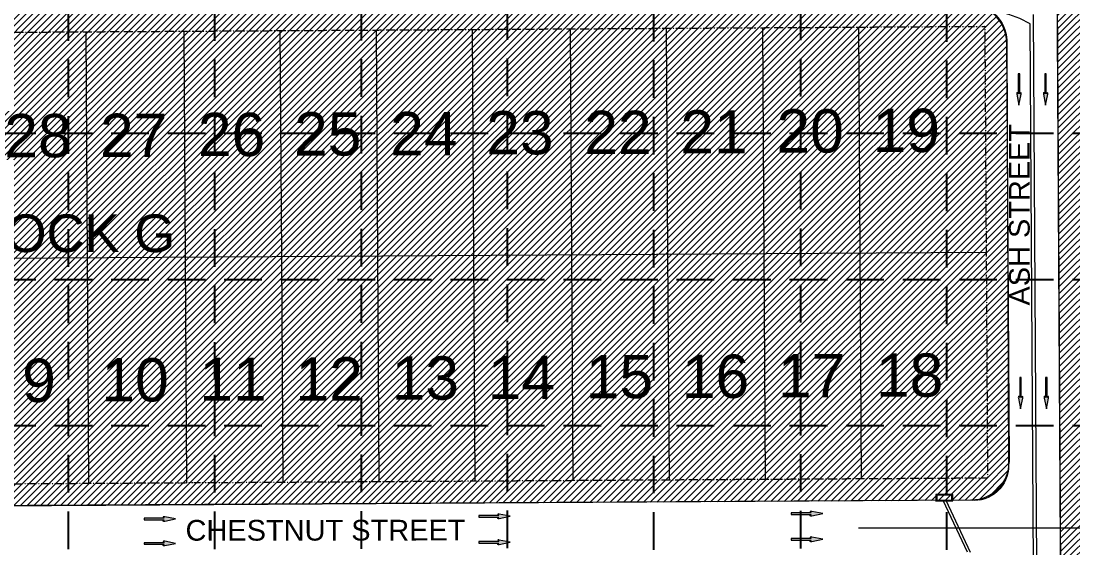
# Model space of a CAD drawing. Extents: x 218174 to 221286, y 216036 to 221010.
# Drawn here: x 220248 to 220806, y 218768 to 219048 of the extents above; entities that cross this region are included whole.
import ezdxf
from ezdxf.enums import TextEntityAlignment as Align

# ---------------------------------------------------------------- set-up
doc = ezdxf.new("R2010")
doc.units = 0
doc.header["$MEASUREMENT"] = 0
doc.linetypes.add('DASHED', pattern=[0.75, 0.5, -0.25])
doc.linetypes.add('DIVIDE', pattern=[1.25, 0.5, -0.25, 0, -0.25, 0, -0.25])
for name, color, linetype, lineweight in [('1 ARROWS', 7, 'Continuous', 0), ('1 BLOCK NUMBERS', 7, 'Continuous', 0), ('1 CURB LINE', 7, 'Continuous', 0), ('1 LOT NUMBERS', 7, 'Continuous', 0), ('1 PHASE LINES', 7, 'Continuous', 0), ('1 STORM PIPE', 5, 'Continuous', 0), ('1 STREET NAMES', 7, 'Continuous', 0), ('PH.2-10', 7, 'Continuous', 0), ('PH.2-27', 7, 'Continuous', 0), ('PH.2-29', 7, 'Continuous', 0)]:
    doc.layers.add(name, color=color, linetype=linetype, lineweight=lineweight)
doc.layers.add('1 SODDED LOT', color=2, linetype='Continuous')
doc.layers.add('GRID', color=251, linetype='DASHED')
doc.styles.get("Standard").update_dxf_attribs({"font": 'ARIAL.TTF'})

msp = doc.modelspace()

# ---------------------------------------------------------------- hatches: boundary and pattern name
at = {"layer": '1 ARROWS', "linetype": 'Continuous', "lineweight": 0}
h = msp.add_hatch(color=256, dxfattribs=at)
edge = h.paths.add_edge_path()
edge.add_line((220778.23, 219010.04), (220777.62, 219009.5))
edge.add_line((220777.62, 219009.5), (220777.62, 219020.08))
edge.add_line((220777.62, 219020.08), (220776.76, 219020.08))
edge.add_line((220776.76, 219020.08), (220776.76, 219009.5))
edge.add_line((220776.76, 219009.5), (220776.26, 219010.03))
edge.add_line((220776.26, 219010.03), (220776.26, 219010.03))
edge.add_ellipse((220776.21, 219009.5), major_axis=(0, 0.56), ratio=0.285714, start_angle=-17.1827, end_angle=124.7269)
edge.add_line((220776.08, 219009.18), (220776.08, 219009.18))
edge.add_line((220776.08, 219009.18), (220777.21, 219003.45))
edge.add_line((220777.21, 219003.45), (220778.39, 219009.18))
edge.add_line((220778.39, 219009.18), (220778.4, 219009.17))
edge.add_ellipse((220778.27, 219009.5), major_axis=(0, 0.56), ratio=0.285714, start_angle=234.1685, end_angle=374.4967)
edge.add_line((220778.23, 219010.04), (220778.23, 219010.04))
h = msp.add_hatch(color=256, dxfattribs=at)
edge = h.paths.add_edge_path()
edge.add_line((220792.34, 219010.04), (220791.73, 219009.5))
edge.add_line((220791.73, 219009.5), (220791.73, 219020.08))
edge.add_line((220791.73, 219020.08), (220790.87, 219020.08))
edge.add_line((220790.87, 219020.08), (220790.87, 219009.5))
edge.add_line((220790.87, 219009.5), (220790.37, 219010.03))
edge.add_line((220790.37, 219010.03), (220790.37, 219010.03))
edge.add_ellipse((220790.33, 219009.5), major_axis=(0, 0.56), ratio=0.285714, start_angle=-17.1827, end_angle=124.7269)
edge.add_line((220790.19, 219009.18), (220790.19, 219009.18))
edge.add_line((220790.19, 219009.18), (220791.33, 219003.45))
edge.add_line((220791.33, 219003.45), (220792.51, 219009.18))
edge.add_line((220792.51, 219009.18), (220792.51, 219009.17))
edge.add_ellipse((220792.38, 219009.5), major_axis=(0, 0.56), ratio=0.285714, start_angle=234.1685, end_angle=374.4967)
edge.add_line((220792.34, 219010.04), (220792.34, 219010.04))
h = msp.add_hatch(color=256, dxfattribs=at)
edge = h.paths.add_edge_path()
edge.add_line((220779.06, 218848.7), (220778.45, 218848.15))
edge.add_line((220778.45, 218848.15), (220778.45, 218858.73))
edge.add_line((220778.45, 218858.73), (220777.59, 218858.73))
edge.add_line((220777.59, 218858.73), (220777.59, 218848.15))
edge.add_line((220777.59, 218848.15), (220777.09, 218848.69))
edge.add_line((220777.09, 218848.69), (220777.09, 218848.69))
edge.add_ellipse((220777.04, 218848.15), major_axis=(0, 0.56), ratio=0.285714, start_angle=-17.1827, end_angle=124.7269)
edge.add_line((220776.91, 218847.83), (220776.91, 218847.83))
edge.add_line((220776.91, 218847.83), (220778.04, 218842.1))
edge.add_line((220778.04, 218842.1), (220779.22, 218847.83))
edge.add_line((220779.22, 218847.83), (220779.23, 218847.83))
edge.add_ellipse((220779.1, 218848.16), major_axis=(0, 0.56), ratio=0.285714, start_angle=234.1685, end_angle=374.4967)
edge.add_line((220779.06, 218848.7), (220779.06, 218848.7))
h = msp.add_hatch(color=256, dxfattribs=at)
edge = h.paths.add_edge_path()
edge.add_line((220792.76, 218848.7), (220792.15, 218848.15))
edge.add_line((220792.15, 218848.15), (220792.15, 218858.73))
edge.add_line((220792.15, 218858.73), (220791.29, 218858.73))
edge.add_line((220791.29, 218858.73), (220791.29, 218848.15))
edge.add_line((220791.29, 218848.15), (220790.79, 218848.69))
edge.add_line((220790.79, 218848.69), (220790.79, 218848.69))
edge.add_ellipse((220790.74, 218848.15), major_axis=(0, 0.56), ratio=0.285714, start_angle=-17.1827, end_angle=124.7269)
edge.add_line((220790.61, 218847.83), (220790.61, 218847.83))
edge.add_line((220790.61, 218847.83), (220791.75, 218842.1))
edge.add_line((220791.75, 218842.1), (220792.93, 218847.83))
edge.add_line((220792.93, 218847.83), (220792.93, 218847.83))
edge.add_ellipse((220792.8, 218848.16), major_axis=(0, 0.56), ratio=0.285714, start_angle=234.1685, end_angle=374.4967)
edge.add_line((220792.76, 218848.7), (220792.76, 218848.7))
h = msp.add_hatch(color=256, dxfattribs=at)
edge = h.paths.add_edge_path()
edge.add_line((220500.62, 218786.06), (220501.16, 218785.45))
edge.add_line((220501.16, 218785.45), (220490.58, 218785.45))
edge.add_line((220490.58, 218785.45), (220490.58, 218784.59))
edge.add_line((220490.58, 218784.59), (220501.16, 218784.59))
edge.add_line((220501.16, 218784.59), (220500.63, 218784.09))
edge.add_line((220500.63, 218784.09), (220500.63, 218784.09))
edge.add_ellipse((220501.16, 218784.04), major_axis=(-0.56, 0), ratio=0.285714, start_angle=-17.1827, end_angle=124.7269)
edge.add_line((220501.48, 218783.91), (220501.48, 218783.91))
edge.add_line((220501.48, 218783.91), (220507.21, 218785.05))
edge.add_line((220507.21, 218785.05), (220501.48, 218786.23))
edge.add_line((220501.48, 218786.23), (220501.49, 218786.23))
edge.add_ellipse((220501.16, 218786.1), major_axis=(-0.56, 0), ratio=0.285714, start_angle=234.1685, end_angle=374.4967)
edge.add_line((220500.62, 218786.06), (220500.62, 218786.06))
h = msp.add_hatch(color=256, dxfattribs=at)
edge = h.paths.add_edge_path()
edge.add_line((220666.47, 218787.45), (220667.01, 218786.84))
edge.add_line((220667.01, 218786.84), (220656.43, 218786.84))
edge.add_line((220656.43, 218786.84), (220656.43, 218785.98))
edge.add_line((220656.43, 218785.98), (220667.01, 218785.98))
edge.add_line((220667.01, 218785.98), (220666.48, 218785.48))
edge.add_line((220666.48, 218785.48), (220666.48, 218785.48))
edge.add_ellipse((220667.01, 218785.44), major_axis=(-0.56, 0), ratio=0.285714, start_angle=-17.1827, end_angle=124.7269)
edge.add_line((220667.33, 218785.3), (220667.33, 218785.3))
edge.add_line((220667.33, 218785.3), (220673.06, 218786.44))
edge.add_line((220673.06, 218786.44), (220667.33, 218787.62))
edge.add_line((220667.33, 218787.62), (220667.34, 218787.62))
edge.add_ellipse((220667.01, 218787.49), major_axis=(-0.56, 0), ratio=0.285714, start_angle=234.1685, end_angle=374.4967)
edge.add_line((220666.47, 218787.45), (220666.47, 218787.45))
h = msp.add_hatch(color=256, dxfattribs=at)
edge = h.paths.add_edge_path()
edge.add_line((220323.06, 218784.62), (220323.61, 218784.01))
edge.add_line((220323.61, 218784.01), (220313.02, 218784.01))
edge.add_line((220313.02, 218784.01), (220313.03, 218783.15))
edge.add_line((220313.03, 218783.15), (220323.61, 218783.15))
edge.add_line((220323.61, 218783.15), (220323.07, 218782.65))
edge.add_line((220323.07, 218782.65), (220323.07, 218782.65))
edge.add_ellipse((220323.6, 218782.6), major_axis=(-0.56, 0), ratio=0.285714, start_angle=-17.1827, end_angle=124.7269)
edge.add_line((220323.92, 218782.47), (220323.92, 218782.47))
edge.add_line((220323.92, 218782.47), (220329.65, 218783.61))
edge.add_line((220329.65, 218783.61), (220323.93, 218784.79))
edge.add_line((220323.93, 218784.79), (220323.93, 218784.79))
edge.add_ellipse((220323.6, 218784.66), major_axis=(-0.56, 0), ratio=0.285714, start_angle=234.1685, end_angle=374.4967)
edge.add_line((220323.06, 218784.62), (220323.06, 218784.62))
h = msp.add_hatch(color=256, dxfattribs=at)
edge = h.paths.add_edge_path()
edge.add_line((220666.47, 218773.84), (220667.01, 218773.23))
edge.add_line((220667.01, 218773.23), (220656.43, 218773.23))
edge.add_line((220656.43, 218773.23), (220656.43, 218772.37))
edge.add_line((220656.43, 218772.37), (220667.01, 218772.37))
edge.add_line((220667.01, 218772.37), (220666.48, 218771.87))
edge.add_line((220666.48, 218771.87), (220666.48, 218771.87))
edge.add_ellipse((220667.01, 218771.82), major_axis=(-0.56, 0), ratio=0.285714, start_angle=-17.1827, end_angle=124.7269)
edge.add_line((220667.33, 218771.69), (220667.33, 218771.69))
edge.add_line((220667.33, 218771.69), (220673.06, 218772.83))
edge.add_line((220673.06, 218772.83), (220667.33, 218774.01))
edge.add_line((220667.33, 218774.01), (220667.34, 218774.01))
edge.add_ellipse((220667.01, 218773.88), major_axis=(-0.56, 0), ratio=0.285714, start_angle=234.1685, end_angle=374.4967)
edge.add_line((220666.47, 218773.84), (220666.47, 218773.84))
h = msp.add_hatch(color=256, dxfattribs=at)
edge = h.paths.add_edge_path()
edge.add_line((220323.06, 218771.62), (220323.61, 218771.01))
edge.add_line((220323.61, 218771.01), (220313.02, 218771.01))
edge.add_line((220313.02, 218771.01), (220313.03, 218770.15))
edge.add_line((220313.03, 218770.15), (220323.61, 218770.15))
edge.add_line((220323.61, 218770.15), (220323.07, 218769.65))
edge.add_line((220323.07, 218769.65), (220323.07, 218769.65))
edge.add_ellipse((220323.6, 218769.6), major_axis=(-0.56, 0), ratio=0.285714, start_angle=-17.1827, end_angle=124.7269)
edge.add_line((220323.92, 218769.47), (220323.92, 218769.47))
edge.add_line((220323.92, 218769.47), (220329.65, 218770.6))
edge.add_line((220329.65, 218770.6), (220323.93, 218771.78))
edge.add_line((220323.93, 218771.78), (220323.93, 218771.79))
edge.add_ellipse((220323.6, 218771.66), major_axis=(-0.56, 0), ratio=0.285714, start_angle=234.1685, end_angle=374.4967)
edge.add_line((220323.06, 218771.62), (220323.06, 218771.62))
h = msp.add_hatch(color=256, dxfattribs=at)
edge = h.paths.add_edge_path()
edge.add_line((220500.62, 218772.27), (220501.16, 218771.66))
edge.add_line((220501.16, 218771.66), (220490.58, 218771.66))
edge.add_line((220490.58, 218771.66), (220490.58, 218770.8))
edge.add_line((220490.58, 218770.8), (220501.16, 218770.8))
edge.add_line((220501.16, 218770.8), (220500.63, 218770.3))
edge.add_line((220500.63, 218770.3), (220500.63, 218770.3))
edge.add_ellipse((220501.16, 218770.25), major_axis=(-0.56, 0), ratio=0.285714, start_angle=-17.1827, end_angle=124.7269)
edge.add_line((220501.48, 218770.12), (220501.48, 218770.12))
edge.add_line((220501.48, 218770.12), (220507.21, 218771.26))
edge.add_line((220507.21, 218771.26), (220501.48, 218772.44))
edge.add_line((220501.48, 218772.44), (220501.49, 218772.44))
edge.add_ellipse((220501.16, 218772.31), major_axis=(-0.56, 0), ratio=0.285714, start_angle=234.1685, end_angle=374.4967)
edge.add_line((220500.62, 218772.27), (220500.62, 218772.27))
at = {"layer": '1 SODDED LOT', "linetype": 'Continuous', "lineweight": 0}
h = msp.add_hatch(dxfattribs=at)
h.set_pattern_fill('ANSI31', color=256, scale=20, style=0)
edge = h.paths.add_edge_path()
edge.add_line((220942.62, 218504.92), (220820.2, 218504.14))
edge.add_arc((220820.08, 218523.87), 19.73, 170.6302, 270.3635, ccw=False)
edge.add_line((220800.61, 218527.08), (220796.12, 219314.37))
edge.add_arc((220814.94, 219314.48), 18.82, 136.784, 180.3269, ccw=False)
edge.add_arc((220790.02, 219337.89), 15.38, 316.784, 363.4177)
edge.add_arc((220742.33, 219335.05), 63.14, 3.4177, 42.7389)
edge.add_arc((220767.28, 219358.1), 29.17, 42.7389, 141.7316)
edge.add_arc((220736.64, 219382.27), 9.85, 239.2815, 321.7316, ccw=False)
edge.add_line((220731.61, 219373.8), (220415.75, 219371.85))
edge.add_arc((220415.59, 219396.34), 24.49, 244.7736, 270.3545, ccw=False)
edge.add_arc((220412.09, 219388.89), 16.26, 173.6005, 244.7736, ccw=False)
edge.add_line((220395.93, 219390.71), (220395.24, 219503.12))
edge.add_line((220395.24, 219503.12), (220975.43, 219506.24))
edge.add_line((220975.43, 219506.24), (220978.57, 219123.48))
edge.add_line((220978.57, 219123.48), (220958.08, 219063.85))
edge.add_line((220958.08, 219063.85), (220952.61, 219041.58))
edge.add_line((220952.61, 219041.58), (220947.21, 219014.78))
edge.add_line((220947.21, 219014.78), (220942.86, 218983.13))
edge.add_line((220942.86, 218983.13), (220940.3, 218944.2))
edge.add_line((220940.3, 218944.2), (220942.62, 218504.92))
h = msp.add_hatch(dxfattribs=at)
h.set_pattern_fill('ANSI31', color=256, scale=20, style=0)
edge = h.paths.add_edge_path()
edge.add_line((219855.55, 219051.24), (220751.37, 219056.67))
edge.add_arc((220751.48, 219037.45), 19.22, 0.8429, 90.3471, ccw=False)
edge.add_line((220770.7, 219037.73), (220771.71, 218811.97))
edge.add_arc((220753.26, 218811.89), 18.45, -95.6881, 0.256, ccw=False)
edge.add_line((220751.43, 218793.53), (219813.33, 218788.28))
edge.add_arc((219813.23, 218805.93), 17.65, 190.6944, 270.3209, ccw=False)
edge.add_line((219795.89, 218802.65), (219794.18, 219031.8))
edge.add_line((219794.18, 219031.8), (219794.47, 219034.56))
edge.add_arc((219812.8, 219032.64), 18.42, 87.4644, 174.0129, ccw=False)
edge.add_line((219813.61, 219051.04), (219855.55, 219051.24))

# ---------------------------------------------------------------- linework, layer by layer
at = {"layer": '1 ARROWS', "linetype": 'Continuous', "lineweight": 0}
for p, q in [((220777.62, 219020.08), (220776.76, 219020.08)), ((220776.76, 219020.08), (220776.76, 219009.5)), ((220777.62, 219009.5), (220777.62, 219020.08)), ((220791.73, 219020.08), (220790.87, 219020.08)), ((220790.87, 219020.08), (220790.87, 219009.5)), ((220791.73, 219009.5), (220791.73, 219020.08)), ((220776.08, 219009.18), (220776.08, 219009.18)), ((220776.08, 219009.18), (220777.21, 219003.45)), ((220776.76, 219009.5), (220776.26, 219010.03)), ((220776.26, 219010.03), (220776.26, 219010.03)), ((220777.21, 219003.45), (220778.39, 219009.18)), ((220778.23, 219010.04), (220777.62, 219009.5)), ((220778.23, 219010.04), (220778.23, 219010.04)), ((220778.39, 219009.18), (220778.4, 219009.17)), ((220790.19, 219009.18), (220790.19, 219009.18)), ((220790.19, 219009.18), (220791.33, 219003.45)), ((220790.87, 219009.5), (220790.37, 219010.03)), ((220790.37, 219010.03), (220790.37, 219010.03)), ((220791.33, 219003.45), (220792.51, 219009.18)), ((220792.34, 219010.04), (220791.73, 219009.5)), ((220792.34, 219010.04), (220792.34, 219010.04)), ((220792.51, 219009.18), (220792.51, 219009.17)), ((220778.45, 218858.73), (220777.59, 218858.73)), ((220777.59, 218858.73), (220777.59, 218848.15)), ((220778.45, 218848.15), (220778.45, 218858.73)), ((220792.15, 218858.73), (220791.29, 218858.73)), ((220791.29, 218858.73), (220791.29, 218848.15)), ((220792.15, 218848.15), (220792.15, 218858.73)), ((220776.91, 218847.83), (220776.91, 218847.83)), ((220776.91, 218847.83), (220778.04, 218842.1)), ((220777.59, 218848.15), (220777.09, 218848.69)), ((220777.09, 218848.69), (220777.09, 218848.69)), ((220778.04, 218842.1), (220779.22, 218847.83)), ((220779.06, 218848.7), (220778.45, 218848.15)), ((220779.06, 218848.7), (220779.06, 218848.7)), ((220779.22, 218847.83), (220779.23, 218847.83)), ((220790.61, 218847.83), (220790.61, 218847.83)), ((220790.61, 218847.83), (220791.75, 218842.1)), ((220791.29, 218848.15), (220790.79, 218848.69)), ((220790.79, 218848.69), (220790.79, 218848.69)), ((220791.75, 218842.1), (220792.93, 218847.83)), ((220792.76, 218848.7), (220792.15, 218848.15)), ((220792.76, 218848.7), (220792.76, 218848.7)), ((220792.93, 218847.83), (220792.93, 218847.83)), ((220501.16, 218785.45), (220490.58, 218785.45)), ((220490.58, 218785.45), (220490.58, 218784.59)), ((220500.62, 218786.06), (220501.16, 218785.45)), ((220500.62, 218786.06), (220500.62, 218786.06)), ((220507.21, 218785.05), (220501.48, 218786.23)), ((220501.48, 218786.23), (220501.49, 218786.23)), ((220501.48, 218783.91), (220507.21, 218785.05)), ((220667.01, 218786.84), (220656.43, 218786.84)), ((220656.43, 218786.84), (220656.43, 218785.98)), ((220656.43, 218785.98), (220667.01, 218785.98)), ((220666.47, 218787.45), (220667.01, 218786.84)), ((220666.47, 218787.45), (220666.47, 218787.45)), ((220667.01, 218785.98), (220666.48, 218785.48)), ((220666.48, 218785.48), (220666.48, 218785.48)), ((220673.06, 218786.44), (220667.33, 218787.62)), ((220667.33, 218787.62), (220667.34, 218787.62)), ((220667.33, 218785.3), (220673.06, 218786.44)), ((220667.33, 218785.3), (220667.33, 218785.3)), ((220323.61, 218784.01), (220313.02, 218784.01)), ((220313.02, 218784.01), (220313.03, 218783.15)), ((220313.03, 218783.15), (220323.61, 218783.15)), ((220323.06, 218784.62), (220323.61, 218784.01)), ((220323.06, 218784.62), (220323.06, 218784.62)), ((220323.61, 218783.15), (220323.07, 218782.65)), ((220323.07, 218782.65), (220323.07, 218782.65)), ((220323.92, 218782.47), (220329.65, 218783.61)), ((220323.92, 218782.47), (220323.92, 218782.47)), ((220329.65, 218783.61), (220323.93, 218784.79)), ((220323.93, 218784.79), (220323.93, 218784.79)), ((220490.58, 218784.59), (220501.16, 218784.59)), ((220501.16, 218784.59), (220500.63, 218784.09)), ((220500.63, 218784.09), (220500.63, 218784.09)), ((220501.48, 218783.91), (220501.48, 218783.91)), ((220666.47, 218773.84), (220667.01, 218773.23)), ((220666.47, 218773.84), (220666.47, 218773.84)), ((220673.06, 218772.83), (220667.33, 218774.01)), ((220667.33, 218774.01), (220667.34, 218774.01)), ((220323.61, 218771.01), (220313.02, 218771.01)), ((220313.02, 218771.01), (220313.03, 218770.15)), ((220313.03, 218770.15), (220323.61, 218770.15)), ((220323.06, 218771.62), (220323.61, 218771.01)), ((220323.06, 218771.62), (220323.06, 218771.62)), ((220323.61, 218770.15), (220323.07, 218769.65)), ((220323.07, 218769.65), (220323.07, 218769.65)), ((220323.92, 218769.47), (220329.65, 218770.6)), ((220323.92, 218769.47), (220323.92, 218769.47)), ((220323.93, 218771.78), (220323.93, 218771.79)), ((220329.65, 218770.6), (220323.93, 218771.78)), ((220501.16, 218771.66), (220490.58, 218771.66)), ((220490.58, 218771.66), (220490.58, 218770.8)), ((220490.58, 218770.8), (220501.16, 218770.8)), ((220500.62, 218772.27), (220501.16, 218771.66)), ((220500.62, 218772.27), (220500.62, 218772.27)), ((220501.16, 218770.8), (220500.63, 218770.3)), ((220500.63, 218770.3), (220500.63, 218770.3)), ((220507.21, 218771.26), (220501.48, 218772.44)), ((220501.48, 218772.44), (220501.49, 218772.44)), ((220501.48, 218770.12), (220507.21, 218771.26)), ((220501.48, 218770.12), (220501.48, 218770.12)), ((220667.01, 218773.23), (220656.43, 218773.23)), ((220656.43, 218773.23), (220656.43, 218772.37)), ((220656.43, 218772.37), (220667.01, 218772.37)), ((220667.01, 218772.37), (220666.48, 218771.87)), ((220666.48, 218771.87), (220666.48, 218771.87)), ((220667.33, 218771.69), (220673.06, 218772.83)), ((220667.33, 218771.69), (220667.33, 218771.69))]:
    msp.add_line(p, q, dxfattribs=at)
for centre, major_axis, start_param, end_param in [((220776.21, 219009.5), (0, 0.56), -0.299894, 2.176896), ((220778.27, 219009.5), (0, 0.56), 4.087011, 6.536201), ((220790.33, 219009.5), (0, 0.56), -0.299894, 2.176896), ((220792.38, 219009.5), (0, 0.56), 4.087011, 6.536201), ((220777.04, 218848.15), (0, 0.56), -0.299894, 2.176896), ((220779.1, 218848.16), (0, 0.56), 4.087011, 6.536201), ((220790.74, 218848.15), (0, 0.56), -0.299894, 2.176896), ((220792.8, 218848.16), (0, 0.56), 4.087011, 6.536201), ((220501.16, 218786.1), (-0.56, 0), 4.087011, 6.536201), ((220667.01, 218787.49), (-0.56, 0), 4.087011, 6.536201), ((220667.01, 218785.44), (-0.56, 0), -0.299894, 2.176896), ((220323.6, 218784.66), (-0.56, 0), 4.087011, 6.536201), ((220323.6, 218782.6), (-0.56, 0), -0.299894, 2.176896), ((220501.16, 218784.04), (-0.56, 0), -0.299894, 2.176896), ((220667.01, 218773.88), (-0.56, 0), 4.087011, 6.536201), ((220323.6, 218771.66), (-0.56, 0), 4.087011, 6.536201), ((220323.6, 218769.6), (-0.56, 0), -0.299894, 2.176896), ((220501.16, 218772.31), (-0.56, 0), 4.087011, 6.536201), ((220501.16, 218770.25), (-0.56, 0), -0.299894, 2.176896), ((220667.01, 218771.82), (-0.56, 0), -0.299894, 2.176896)]:
    msp.add_ellipse(centre, major_axis=major_axis, ratio=0.285714, start_param=start_param, end_param=end_param, dxfattribs=at)
for p in [(220776.26, 219010.03), (220790.37, 219010.03), (220777.09, 218848.69), (220790.79, 218848.69), (220666.48, 218785.48), (220323.07, 218782.65), (220500.63, 218784.09), (220323.07, 218769.65), (220500.63, 218770.3), (220666.48, 218771.87)]:
    msp.add_point(p, dxfattribs=at)
at = {"layer": '1 CURB LINE', "color": 7, "linetype": 'Continuous', "lineweight": 0}
for p, q in [((220795.97, 219311.32), (220800.75, 218524.04)), ((220770.63, 219036.86), (220771.99, 218813.87)), ((219815.64, 218788.06), (220752.11, 218793.75))]:
    msp.add_line(p, q, dxfattribs=at)
for centre, start, end in [((220750.63, 219036.74), 0.3478, 90.3478), ((220751.99, 218813.75), 270.3478, 0.3478)]:
    msp.add_arc(centre, 20, start, end, dxfattribs=at)
at = {"layer": '1 PHASE LINES', "linetype": 'Continuous', "lineweight": 0, "flags": 128}
msp.add_lwpolyline([(220692.14, 218778.92), (221026.64, 218778.92)], dxfattribs=at)
at = {"layer": '1 SODDED LOT', "linetype": 'Continuous', "lineweight": 0, "flags": 128}
for points in [[(220942.62, 218504.92), (220820.2, 218504.14, -0.464892), (220800.61, 218527.08), (220796.12, 219314.37, -0.192311), (220801.22, 219327.37, 0.206333), (220805.36, 219338.81, 0.173275), (220788.71, 219377.9, 0.460968), (220744.38, 219376.17, -0.376125), (220731.61, 219373.8), (220415.75, 219371.85, -0.112084), (220405.16, 219374.18, -0.320935), (220395.93, 219390.71), (220395.24, 219503.12), (220975.43, 219506.24), (220978.57, 219123.48), (220958.08, 219063.85), (220952.61, 219041.58), (220947.21, 219014.78), (220942.86, 218983.13), (220940.3, 218944.2)], [(219855.55, 219051.24), (220751.37, 219056.67, -0.411681), (220770.7, 219037.73), (220771.71, 218811.97, -0.444937), (220751.43, 218793.53), (219813.33, 218788.28, -0.362126), (219795.89, 218802.65), (219794.18, 219031.8), (219794.47, 219034.56, -0.396678), (219813.61, 219051.04)]]:
    msp.add_lwpolyline(points, format="xyb", close=True, dxfattribs=at)
at = {"layer": '1 STORM PIPE', "linetype": 'Continuous', "lineweight": 0}
for p, q in [((220786.7, 218758.9), (220784.92, 219051.49)), ((220784.95, 218758.89), (220783.2, 219046.6)), ((220736.78, 218793.65), (220749.68, 218766.11)), ((220738.44, 218793.66), (220751.4, 218765.97))]:
    msp.add_line(p, q, dxfattribs=at)
msp.add_arc((220751.89, 218990.5), 64.25, 60.8349, 90.3477, dxfattribs=at)
at = {"layer": 'GRID', "color": 253, "linetype": 'DASHED', "ltscale": 40}
for p, q in [((220272.95, 216427.62), (220272.95, 220928.3)), ((220350.55, 216427.61), (220350.55, 220928.3)), ((220428.51, 216427.79), (220428.14, 220928.3)), ((220506.02, 216428.16), (220505.73, 220928.3)), ((220583.55, 216427.23), (220583.32, 220928.3)), ((220661.85, 216427.95), (220661.26, 220930.04)), ((220739.02, 216427.14), (220738.85, 220930.04)), ((218255.54, 218988.48), (221204.07, 218988.48)), ((218255.54, 218910.88), (221204.07, 218910.88)), ((218255.54, 218833.29), (221204.07, 218833.29))]:
    msp.add_line(p, q, dxfattribs=at)
at = {"layer": 'PH.2-10', "color": 7, "linetype": 'Continuous', "lineweight": 0}
for points in [[(220733.11, 218793.13), (220742.11, 218793.19), (220742.09, 218796.69), (220733.09, 218796.63)], [(220733.61, 218793.64), (220741.61, 218793.68), (220741.59, 218796.18), (220733.59, 218796.14)]]:
    msp.add_lwpolyline(points, close=True, dxfattribs=at)
at = {"layer": 'PH.2-27', "color": 7, "linetype": 'DIVIDE', "lineweight": 0}
for p, q in [((219819.36, 219039.59), (220759.08, 219045.29)), ((220759.08, 219045.29), (220760.54, 218805.3)), ((220760.54, 218805.3), (219807.07, 218799.51))]:
    msp.add_line(p, q, dxfattribs=at)
at = {"layer": 'PH.2-29', "color": 7, "linetype": 'Continuous', "lineweight": 0}
for p, q in [((220282.09, 219042.4), (220282.82, 218922.4)), ((220334.09, 219042.71), (220334.82, 218922.72)), ((220385.09, 219043.02), (220385.82, 218923.03)), ((220436.09, 219043.33), (220436.82, 218923.34)), ((220487.09, 219043.64), (220487.82, 218923.65)), ((220539.09, 219043.96), (220539.82, 218923.96)), ((220590.09, 219044.27), (220590.81, 218924.27)), ((220641.09, 219044.58), (220641.81, 218924.58)), ((220692.08, 219044.89), (220692.81, 218924.89)), ((219806.34, 218919.51), (220759.81, 218925.3)), ((220641.81, 218924.58), (220642.54, 218804.58)), ((220692.81, 218924.89), (220693.54, 218804.89)), ((220282.82, 218922.4), (220283.55, 218802.4)), ((220334.82, 218922.72), (220335.55, 218802.72)), ((220385.82, 218923.03), (220386.55, 218803.03)), ((220436.82, 218923.34), (220437.55, 218803.34)), ((220487.82, 218923.65), (220488.54, 218803.65)), ((220539.82, 218923.96), (220540.54, 218803.96)), ((220590.81, 218924.27), (220591.54, 218804.27))]:
    msp.add_line(p, q, dxfattribs=at)

# ---------------------------------------------------------------- texts
at = {"layer": '1 BLOCK NUMBERS', "color": 7, "linetype": 'Continuous', "lineweight": 0}
msp.add_text('BLOCK G', height=20, dxfattribs=at).set_placement((220267.4, 218935.39), align=Align.MIDDLE)
at = {"layer": '1 LOT NUMBERS', "color": 7, "linetype": 'Continuous', "lineweight": 0}
for s, p in [('28', (220256.69, 218987.24)), ('27', (220307.43, 218987.55)), ('26', (220359.42, 218987.87)), ('25', (220410.42, 218988.18)), ('24', (220461.42, 218988.49)), ('23', (220512.42, 218988.8)), ('22', (220564.42, 218989.11)), ('21', (220615.42, 218989.42)), ('20', (220666.42, 218989.73)), ('19', (220717.42, 218990.04)), ('9', (220257.22, 218857.24)), ('10', (220308.21, 218857.55)), ('11', (220360.21, 218857.87)), ('12', (220411.21, 218858.18)), ('13', (220462.21, 218858.49)), ('14', (220513.21, 218858.8)), ('15', (220565.21, 218859.11)), ('16', (220616.21, 218859.42)), ('17', (220667.21, 218859.73)), ('18', (220719.21, 218860.05))]:
    msp.add_text(s, height=23, dxfattribs=at).set_placement(p, align=Align.MIDDLE)
at = {"layer": '1 STREET NAMES', "color": 7, "linetype": 'Continuous', "lineweight": 0}
msp.add_text('ASH STREET', height=11, rotation=90.0425, dxfattribs=at).set_placement((220782.92, 218945.21), align=Align.CENTER)
msp.add_text('CHESTNUT STREET', height=11, rotation=0.0425, dxfattribs=at).set_placement((220409.25, 218783.14), align=Align.TOP_CENTER)

doc.saveas('drawing.dxf')
